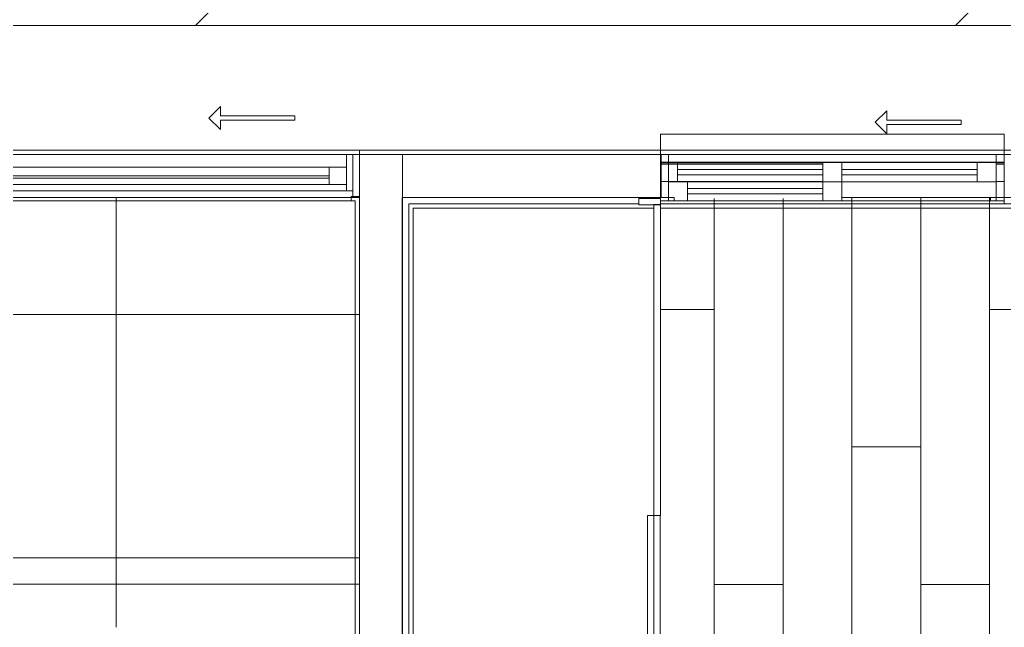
# Model space of a CAD drawing. Header units: metres. Extents: x 3856 to 4207, y -1118 to -691.
# Drawn here: x 4000.567 to 4002.857, y -985.527 to -984.114 of the extents above; entities that cross this region are included whole.
import ezdxf

# ---------------------------------------------------------------- set-up
doc = ezdxf.new("R2010")
doc.units = ezdxf.units.M
doc.linetypes.add('Trazo', pattern=[0.006, 0.003, -0.003])
for name, color, linetype, lineweight in [('_Hidden Lines_', 7, 'Trazo', 9), ('Casework', 7, 'Continuous', 9), ('Common Edges', 7, 'Continuous', 9), ('Detail Items', 7, 'Continuous', 9), ('Floors', 7, 'Continuous', 9), ('Frame_Mullion', 7, 'Continuous', 9), ('Glass', 7, 'Continuous', 9), ('Plumbing Fixtures', 7, 'Continuous', 9), ('Surface Pattern', 7, 'Continuous', 9), ('Walls', 7, 'Continuous', 9), ('Windows', 7, 'Continuous', 9)]:
    doc.layers.add(name, color=color, linetype=linetype, lineweight=lineweight)
doc.layers.add('ROA-E00-URB-A101-MASTER_PLAN cambio estaciomientos_dwg', color=7, linetype='Continuous', lineweight=9, true_color=0x767676)

# ---------------------------------------------------------------- blocks, each defined once
blk = doc.blocks.new('Multifuncional 2D - Closet 60x220cm-5509520-IMPLANTACIÓN - KIT COMERCIAL')
at = {"layer": '_Hidden Lines_'}
for p, q in [((1.3422, 1.0866), (-0.8578, 1.0866)), ((-0.8578, 1.0866), (-0.8578, 0.5116)), ((1.3422, 0.4866), (1.3422, 1.0866)), ((-0.122, 0.4866), (0.6025, 0.4866))]:
    blk.add_line(p, q, dxfattribs=at)
at = {"layer": 'Casework'}
for p, q in [((-0.8578, 1.0866), (1.3422, 1.0866)), ((-0.8578, 0.5116), (-0.8578, 1.0866)), ((1.3422, 1.0866), (1.3422, 0.4866)), ((0.6025, 0.4866), (-0.122, 0.4866))]:
    blk.add_line(p, q, dxfattribs=at)
blk = doc.blocks.new('COUR-VENTANA-DESLIZANTE_DOS_CUERPOS - 0_80 x 1_35cm-V213-IMPLANTACIÓN - KIT COMERCIAL')
at = {"layer": 'Detail Items'}
for p, q in [((0.0999, 0.1246), (0.1269, 0.1516)), ((0.1269, 0.1516), (0.1269, 0.1296)), ((0.0999, 0.1246), (0.1269, 0.0976)), ((0.3, 0.1296), (0.1269, 0.1296)), ((0.1269, 0.1196), (0.3, 0.1196)), ((0.1269, 0.0976), (0.1269, 0.1196)), ((0.3, 0.1196), (0.3, 0.1296))]:
    blk.add_line(p, q, dxfattribs=at)
at = {"layer": 'Frame_Mullion'}
for p, q in [((-0.4, 0.05), (-0.3809, 0.05)), ((-0.3809, 0.05), (-0.3809, -0.058)), ((0.3809, 0.05), (0.3809, -0.058)), ((0.4, 0.05), (0.3809, 0.05)), ((0.4, -0.05), (0.4, 0.05)), ((-0.0222, 0.0309), (-0.0222, -0.058)), ((0.0222, 0.0309), (-0.0222, 0.0309)), ((0.0222, 0.0309), (-0.0222, 0.0309)), ((-0.0222, 0.0309), (-0.0222, -0.0135)), ((0.0222, -0.058), (0.0222, 0.0309)), ((0.0222, -0.0135), (0.0222, 0.0309)), ((0.0222, 0.0309), (0.3365, 0.0309)), ((0.3365, 0.0309), (0.3365, -0.0135)), ((0.3809, 0.0309), (0.3365, 0.0309)), ((0.3809, 0.0309), (0.3365, 0.0309)), ((0.3365, 0.0309), (0.3365, -0.0135)), ((0.3809, -0.0135), (0.3809, 0.0309)), ((-0.3365, -0.0135), (-0.3809, -0.0135)), ((-0.3365, -0.0135), (-0.3809, -0.0135)), ((-0.3809, -0.0135), (-0.3809, -0.05)), ((-0.3365, -0.058), (-0.3365, -0.0135)), ((-0.3365, -0.058), (-0.3365, -0.0135)), ((-0.3365, -0.0135), (-0.0222, -0.0135)), ((0.0222, -0.0135), (-0.0222, -0.0135)), ((0.0222, -0.0135), (-0.0222, -0.0135)), ((-0.0222, -0.0135), (-0.0222, -0.058)), ((-0.0222, -0.0135), (0.0222, -0.0135)), ((0.0222, -0.058), (0.0222, -0.0135)), ((0.3365, -0.0135), (0.0222, -0.0135)), ((0.3365, -0.0135), (0.3809, -0.0135)), ((0.3365, -0.0135), (0.3809, -0.0135)), ((-0.3682, -0.05), (-0.4, -0.05)), ((-0.3809, -0.05), (-0.4, -0.05)), ((-0.3809, -0.05), (-0.4, -0.05)), ((-0.4, -0.058), (-0.3365, -0.058)), ((-0.4, -0.058), (-0.3365, -0.058)), ((-0.3809, -0.058), (-0.3682, -0.058)), ((-0.3682, -0.058), (-0.3682, -0.05)), ((-0.3682, -0.058), (-0.3365, -0.058)), ((-0.0222, -0.058), (-0.3365, -0.058)), ((-0.0222, -0.058), (0.0222, -0.058)), ((-0.0222, -0.058), (0.0222, -0.058)), ((0.0222, -0.05), (0.3682, -0.05)), ((0.3682, -0.058), (0.0222, -0.058)), ((0.3682, -0.05), (0.4, -0.05)), ((0.3682, -0.058), (0.3682, -0.05)), ((0.4, -0.05), (0.3682, -0.05)), ((0.3682, -0.05), (0.3682, -0.058)), ((0.3682, -0.058), (0.3682, -0.05)), ((0.4, -0.05), (0.3682, -0.05)), ((0.3809, -0.058), (0.3682, -0.058)), ((0.3682, -0.058), (0.4, -0.058)), ((0.3682, -0.058), (0.4, -0.058)), ((0.4, -0.058), (0.4, -0.05)), ((0.4, -0.058), (0.4, -0.05))]:
    blk.add_line(p, q, dxfattribs=at)
at = {"layer": 'Glass'}
for p, q in [((0.3365, 0.0151), (0.0222, 0.0151)), ((0.0222, 0.0151), (0.0222, 0.0024)), ((0.0222, 0.0024), (0.3365, 0.0024)), ((0.3365, 0.0024), (0.3365, 0.0151)), ((-0.0222, -0.0294), (-0.3365, -0.0294)), ((-0.3365, -0.0294), (-0.3365, -0.0421)), ((-0.3365, -0.0421), (-0.0222, -0.0421)), ((-0.0222, -0.0421), (-0.0222, -0.0294))]:
    blk.add_line(p, q, dxfattribs=at)
blk = doc.blocks.new('Toilet-Pressure_Lite_1_0-Kohler-Highline-3519-TR - SANITARIO ACUACER PLUS REDONDO BLANCO REF_ 320381001 CORONA O SIMILAR-5486827-IMPLANTACIÓN - KIT COMERCIAL')
at = {"layer": 'Plumbing Fixtures', "color": 254, "true_color": 0xd4d4d4}
for p, q in [((0.2454, -0.0249), (-0.2454, -0.0249)), ((-0.2511, -0.1586), (-0.2605, -0.1644)), ((-0.2605, -0.1644), (-0.2208, -0.2286)), ((-0.2208, -0.2286), (-0.215, -0.225)), ((-0.1802, -0.2486), (-0.1335, -0.2486)), ((-0.1335, -0.2486), (0.1335, -0.2486)), ((0.1335, -0.2486), (0.1802, -0.2486))]:
    blk.add_line(p, q, dxfattribs=at)
for centre, radius, start, end in [((-0.2454, -0.0499), 0.025, 90, 179.9901), ((0.2454, -0.0499), 0.025, 0.0099, 90), ((0.0187, -0.0547), 0.2891, 179.041, 201.0566), ((-0.0187, -0.0547), 0.2891, 321.0402, 0.959), ((0.0187, -0.0547), 0.2891, 201.0566, 216.0714), ((0.0187, -0.0547), 0.2891, 216.0714, 218.9598), ((-0.1808, -0.216), 0.0326, 218.9598, 271.032), ((-11.2241, 2.8397), 11.5125, 343.49983, 344.43937), ((11.2241, 2.8397), 11.5125, 195.56063, 196.50017), ((0.1808, -0.216), 0.0326, 268.968, 321.0402), ((0, -0.4619), 0.1397, 57.4753, 122.5247), ((0.0203, -0.4937), 0.1774, 122.5247, 163.4753), ((-0.0203, -0.4937), 0.1774, 16.5247, 57.4753), ((0.0203, -0.4937), 0.1062, 122.5247, 163.4753), ((0, -0.4619), 0.0685, 57.4753, 122.5247), ((-0.0203, -0.4937), 0.1062, 16.5247, 57.4753), ((0.0777, -0.5107), 0.2754, 163.4753, 196.5247), ((0.0203, -0.4937), 0.2155, 162.8319, 163.4753), ((-0.0203, -0.4937), 0.2155, 16.5247, 17.1681), ((-0.0777, -0.5107), 0.2754, 343.4753, 16.5247), ((0.0777, -0.5107), 0.2373, 163.4753, 196.5247), ((-0.0777, -0.5107), 0.2373, 343.4753, 16.5247), ((0.0777, -0.5107), 0.1661, 163.4753, 196.5247), ((-0.0777, -0.5107), 0.1661, 343.4753, 16.5247), ((0.232, -0.4649), 0.327, 196.5247, 217.4753), ((-0.232, -0.4649), 0.327, 322.5247, 343.4753), ((0.232, -0.4649), 0.4363, 196.5247, 217.4753), ((0.232, -0.4649), 0.3982, 196.5247, 217.4753), ((-0.232, -0.4649), 0.3982, 322.5247, 343.4753), ((-0.232, -0.4649), 0.4363, 322.5247, 343.4753), ((0, -0.6428), 0.0347, 217.4753, 322.5247), ((0, -0.6428), 0.1059, 217.4753, 322.5247), ((0, -0.6428), 0.144, 217.4753, 322.5247)]:
    blk.add_arc(centre, radius, start, end, dxfattribs=at)
blk = doc.blocks.new('CLOSET 1 - ARAYA - CLOSET A-V196-IMPLANTACIÓN - KIT COMERCIAL')
at = {"layer": 'Casework'}
for p, q in [((0.6176, -0.6), (0.6026, -0.6)), ((0.6026, -0.6), (0.6026, -0.65)), ((0.6176, -0.65), (0.6176, -0.6)), ((-1.5675, -0.625), (-1.5825, -0.625)), ((-1.5825, -0.625), (-1.5825, -0.675)), ((-1.5675, -0.675), (-1.5675, -0.625)), ((-0.8443, -0.635), (-1.5675, -0.635)), ((-1.5675, -0.635), (-1.5675, -0.65)), ((-0.8443, -0.65), (-0.8443, -0.635)), ((-0.1198, -0.62), (-0.843, -0.62)), ((-0.843, -0.62), (-0.843, -0.635)), ((-0.843, -0.635), (-0.1198, -0.635)), ((-0.1198, -0.635), (-0.1198, -0.62)), ((0.6035, -0.635), (-0.1198, -0.635)), ((-0.1198, -0.635), (-0.1198, -0.65)), ((0.6035, -0.65), (0.6035, -0.635)), ((-1.5675, -0.65), (-0.8443, -0.65)), ((-0.1198, -0.65), (0.6035, -0.65)), ((0.6026, -0.65), (0.6176, -0.65)), ((-1.5825, -0.675), (-1.5675, -0.675))]:
    blk.add_line(p, q, dxfattribs=at)
blk = doc.blocks.new('Ventana Proyectada - 0_50 x 1_00 m-11914810-IMPLANTACIÓN - KIT COMERCIAL')
at = {"layer": 'Frame_Mullion'}
for p, q in [((-0.5, -0.05), (-0.5, 0.05)), ((-0.5, 0.05), (-0.485, 0.05)), ((-0.485, 0.05), (-0.485, -0.05)), ((-0.485, -0.035), (-0.485, 0.05)), ((-0.485, 0.05), (-0.47, 0.05)), ((-0.47, 0.05), (-0.47, -0.035)), ((0.47, 0.05), (-0.47, 0.05)), ((0.47, -0.035), (0.47, 0.05)), ((0.47, 0.05), (0.485, 0.05)), ((0.485, -0.05), (0.485, 0.05)), ((0.485, 0.05), (0.5, 0.05)), ((0.485, 0.05), (0.485, -0.035)), ((0.5, 0.05), (0.5, -0.05)), ((-0.47, -0.02), (-0.47, 0.02)), ((-0.47, 0.02), (-0.43, 0.02)), ((-0.43, 0.02), (-0.43, -0.02)), ((0.43, 0.02), (-0.43, 0.02)), ((0.43, -0.02), (0.43, 0.02)), ((0.43, 0.02), (0.47, 0.02)), ((0.47, 0.02), (0.47, -0.02)), ((-0.43, -0.02), (-0.47, -0.02)), ((-0.43, -0.02), (0.43, -0.02)), ((0.47, -0.02), (0.43, -0.02)), ((-0.47, -0.035), (-0.485, -0.035)), ((-0.47, -0.035), (0.47, -0.035)), ((0.485, -0.035), (0.47, -0.035)), ((-0.485, -0.05), (-0.5, -0.05)), ((-0.485, -0.05), (0.485, -0.05)), ((0.5, -0.05), (0.485, -0.05))]:
    blk.add_line(p, q, dxfattribs=at)
at = {"layer": 'Glass'}
for p, q in [((-0.43, 0), (0.43, 0)), ((-0.43, -0.005), (-0.43, 0)), ((0.43, -0.005), (-0.43, -0.005)), ((0.43, 0), (0.43, -0.005))]:
    blk.add_line(p, q, dxfattribs=at)
blk = doc.blocks.new('EDIFICIO TIPO A_rvt-3-IMPLANTACIÓN - KIT COMERCIAL')
at = {"layer": 'Surface Pattern', "true_color": 0xdcf1d6}
h = blk.add_hatch(dxfattribs=at)
h.set_pattern_fill('FP_8', color=254, style=0, pattern_type=2)
h.set_pattern_definition([(45, (0, 0), (-1.76776695, 0), [0.9375, -3.75]), (45, (1.25, 1.25), (-1.76776695, 0), [0.9375, -3.75]), (45, (2.5, -0.375), (-1.76776695, 0), [0.3125, -2.5]), (90, (2.5, 0.625), (-0.625, 0.625), [0.625, -2.5]), (315, (2.5, 1.25), (0, 3.5355339), [0.625, -3.75]), (0, (1.25, 1.25), (2.5, 2.5), [0.375, -1.25]), (0, (-1.875, 2.5), (2.5, 2.5), [0.375, -2.5])])
h.paths.add_polyline_path([(3987.3568, -994.1273), (3987.3568, -993.5273), (3987.2068, -993.5273), (3987.2068, -991.1273), (3987.3568, -991.1273), (3987.3568, -984.1273), (3995.5576, -984.1273), (3995.5576, -983.9773), (3996.3068, -983.9773), (3996.3068, -982.6773), (3996.4068, -982.6773), (3996.4068, -983.9773), (3997.1576, -983.9773), (3997.1576, -984.1273), (4005.3568, -984.1273), (4005.3568, -991.1273), (4005.5068, -991.1273), (4005.5068, -993.5273), (4005.3568, -993.5273), (4005.3568, -994.0273), (4007.4068, -994.0273), (4007.4068, -987.4127), (4006.7947, -987.0231), (4007.4068, -986.7291), (4007.4068, -982.5773), (3985.3068, -982.5773), (3985.3068, -994.1273), (3986.6166, -994.1273)])
at = {"layer": 'Surface Pattern', "true_color": 0x808080}
h = blk.add_hatch(dxfattribs=at)
h.set_pattern_fill('FP_65', color=8, style=0, pattern_type=2)
h.set_pattern_definition([(270, (6041.702, 1034.412), (0.16, 1e-17), []), (0, (6041.702, 1034.412), (0.32, 0.32), [0.16, -1.12]), (0, (6041.862, 1033.772), (0.32, 0.32), [0.16, -1.12])])
h.paths.add_polyline_path([(4001.5051, -996.0273), (4004.9568, -996.0273), (4004.9568, -987.8273), (4001.4568, -987.8273), (4001.4568, -989.0273), (4001.3568, -989.0273), (4001.3568, -987.6373), (4001.4068, -987.6373), (4001.4068, -986.9173), (4001.3568, -986.9173), (4001.3568, -986.8273), (4000.3568, -986.8273), (4000.3568, -986.8673), (4000.3068, -986.8673), (4000.3068, -987.6873), (4000.3568, -987.6873), (4000.3568, -990.6273), (4000.2568, -990.6273), (4000.2568, -990.3273), (3998.9818, -990.3273), (3998.9818, -991.5673), (3999.9318, -991.5673), (3999.9318, -991.6073), (3998.9818, -991.6073), (3998.9818, -991.6273), (4001.4568, -991.6273), (4001.4568, -991.7423), (4001.5918, -991.7423), (4001.5918, -993.5423), (4001.4568, -993.5423), (4001.4651, -996.0273)])
h.paths.add_polyline_path([(4003.3702, -995.9513), (4003.3702, -995.1513), (4004.0702, -995.1513), (4004.0702, -993.6366), (4004.8702, -993.6366), (4004.8702, -995.9513), (4004.0702, -995.9513)])
h.paths.add_polyline_path([(4002.8254, -994.6273), (4002.8254, -994.1273), (4003.4254, -994.1273), (4003.4254, -994.6273), (4003.3702, -994.6273)])
h.paths.add_polyline_path([(4004.3068, -992.0273), (4002.7068, -992.0273), (4002.7068, -991.3273), (4004.3068, -991.3273)])
h.paths.add_polyline_path([(3999.6568, -990.2273), (3999.6568, -990.1293), (3998.5568, -990.1293), (3998.5568, -990.1143), (3999.6568, -990.1143), (3999.6568, -987.8273), (3998.5559, -987.8293), (3998.5559, -990.2273), (3998.6176, -990.2273)])
h.paths.add_polyline_path([(3999.4559, -987.7273), (4000.2568, -987.7273), (4000.2568, -987.7073), (3999.4068, -987.7073), (3999.4068, -987.6673), (4000.2668, -987.6673), (4000.2568, -986.8273), (3999.7568, -986.8273), (3999.7568, -984.5273), (3996.4068, -984.5273), (3996.4068, -987.7273), (3999.4068, -987.7273)])
h.paths.add_polyline_path([(4004.9568, -987.7273), (4004.9568, -984.5273), (4002.0568, -984.5298), (4002.0568, -986.7148), (4002.0818, -986.7148), (4002.0818, -986.7298), (4002.0568, -986.7298), (4002.0568, -986.8273), (4001.4568, -986.8273), (4001.4568, -987.6173), (4002.2068, -987.6173), (4002.2068, -987.6573), (4001.4568, -987.6573), (4001.4568, -987.7273), (4002.618, -987.7273)])
h.paths.add_polyline_path([(3996.5273, -987.295), (3996.5273, -986.895), (3996.9273, -986.895), (3996.9273, -987.295)])
h.paths.add_polyline_path([(3996.5273, -986.795), (3996.5273, -985.195), (3998.4273, -985.195), (3998.4273, -986.795), (3997.2842, -986.795)])
h.paths.add_polyline_path([(3996.788, -985.095), (3996.5273, -985.095), (3996.5273, -984.695), (3996.9273, -984.695), (3996.9273, -985.095)])
h = blk.add_hatch(dxfattribs=at)
h.set_pattern_fill('FP_77', color=8, style=0, pattern_type=2)
h.set_pattern_definition([(180, (4000.791, 1042.612), (-7e-17, -0.566), []), (270, (4000.791, 1042.612), (0.566, 3e-17), [])])
h.paths.add_polyline_path([(3999.8568, -985.4273), (4001.3568, -985.4273), (4001.3568, -984.5273), (3999.8568, -984.5273), (3999.8568, -985.1738)])
h.paths.add_polyline_path([(4000.2179, -985.1003), (4000.0999, -985.0903), (4000.108, -984.8818), (4000.2413, -984.8903), (4000.2317, -985.0903), (4000.2211, -985.1003)])
at = {"layer": 'Floors'}
for p, q in [((4000.3568, -984.1273), (4003.6584, -984.1273)), ((4001.3568, -985.4273), (4001.3568, -984.5273)), ((4002.0758, -984.5273), (4002.0568, -984.5273)), ((4004.9568, -984.5273), (4002.825, -984.5273)), ((3999.8568, -985.4273), (4001.3568, -985.4273))]:
    blk.add_line(p, q, dxfattribs=at)
at = {"layer": 'Walls'}
for p, q in [((4001.3568, -984.4173), (4000.3668, -984.4173)), ((4000.3668, -984.4173), (4001.3568, -984.4173)), ((4001.3568, -984.4173), (4001.3568, -984.4273)), ((4001.3568, -984.4273), (4001.3568, -984.4173)), ((4002.8568, -984.4173), (4002.0568, -984.4173)), ((4002.0568, -984.4173), (4002.8568, -984.4173)), ((4002.0568, -984.4273), (4002.0568, -984.4173)), ((4002.0568, -984.4273), (4002.0568, -984.4173)), ((4002.8568, -984.4173), (4002.8568, -984.4273)), ((4002.8568, -984.4273), (4002.8568, -984.4173)), ((4002.8568, -984.4273), (4002.0568, -984.4273)), ((4002.0568, -984.4273), (4002.8568, -984.4273)), ((4001.3377, -984.5353), (4000.2768, -984.5353)), ((4001.3377, -984.5353), (4001.3377, -984.5253)), ((4002.0568, -984.5273), (4002.0758, -984.5273)), ((4002.825, -984.5273), (4002.8568, -984.5273)), ((4002.8568, -984.5273), (4002.8568, -984.5423)), ((4001.4718, -986.7023), (4001.4718, -984.5423)), ((4001.4818, -984.5423), (4001.4718, -984.5423)), ((4001.4818, -984.5423), (4002.0068, -984.5423)), ((4002.0418, -984.5523), (4001.4818, -984.5523)), ((4001.4818, -984.5523), (4001.4818, -986.7023)), ((4002.0568, -984.5423), (4004.9318, -984.5423)), ((4004.9318, -984.5423), (4002.0568, -984.5423)), ((4002.8568, -984.5423), (4002.0568, -984.5423)), ((4002.0568, -984.5523), (4004.9318, -984.5523)), ((4004.9318, -984.5523), (4002.0568, -984.5523))]:
    blk.add_line(p, q, dxfattribs=at)
at = {"layer": 'Walls', "lineweight": 18}
for p, q in [((4002.0568, -984.4173), (4001.3568, -984.4173)), ((4001.3568, -984.4173), (4001.3568, -984.4273)), ((4002.0568, -984.4273), (4002.0568, -984.4173)), ((4003.6484, -984.4173), (4002.8568, -984.4173)), ((4002.8568, -984.4173), (4002.8568, -984.4273)), ((4001.3568, -984.4273), (4002.0568, -984.4273)), ((4002.8568, -984.4273), (4003.6484, -984.4273)), ((4001.3568, -984.5253), (4001.3377, -984.5253)), ((4001.3377, -984.5253), (4001.3377, -984.5353)), ((4001.3377, -984.5353), (4001.3468, -984.5353)), ((4001.3468, -984.5353), (4001.3468, -986.7273)), ((4001.3568, -984.5353), (4001.3568, -984.5253)), ((4001.3568, -986.7273), (4001.3568, -984.5353)), ((4001.4718, -984.5273), (4001.4568, -984.5273)), ((4001.4568, -984.5273), (4001.4568, -986.7123)), ((4002.0568, -984.5273), (4001.4718, -984.5273)), ((4004.9418, -984.5273), (4002.8568, -984.5273)), ((4002.8568, -984.5273), (4002.8568, -984.5423)), ((4001.4718, -984.5423), (4002.0068, -984.5423)), ((4001.4718, -986.7123), (4001.4718, -984.5423)), ((4002.8568, -984.5423), (4004.9418, -984.5423))]:
    blk.add_line(p, q, dxfattribs=at)
at = {"layer": 'Casework', "lineweight": 9}
for name, p, rotation in [('Multifuncional 2D - Closet 60x220cm-5509520-IMPLANTACIÓN - KIT COMERCIAL', (4002.5433, -985.8696), 90.00000000000001), ('CLOSET 1 - ARAYA - CLOSET A-V196-IMPLANTACIÓN - KIT COMERCIAL', (4001.4068, -985.1473), 90)]:
    blk.add_blockref(name, p, dxfattribs=dict(at, rotation=rotation))
at = {"layer": 'Plumbing Fixtures', "lineweight": 9, "rotation": 90.0000000000799}
blk.add_blockref('Toilet-Pressure_Lite_1_0-Kohler-Highline-3519-TR - SANITARIO ACUACER PLUS REDONDO BLANCO REF_ 320381001 CORONA O SIMILAR-5486827-IMPLANTACIÓN - KIT COMERCIAL', (3999.8568, -985.7773), dxfattribs=at)
at = {"layer": 'Windows', "lineweight": 9}
for name, p in [('COUR-VENTANA-DESLIZANTE_DOS_CUERPOS - 0_80 x 1_35cm-V213-IMPLANTACIÓN - KIT COMERCIAL', (4002.4568, -984.4773)), ('Ventana Proyectada - 0_50 x 1_00 m-11914810-IMPLANTACIÓN - KIT COMERCIAL', (4000.8568, -984.4773))]:
    blk.add_blockref(name, p, dxfattribs=at)
blk = doc.blocks.new('ROA-E00-URB-A101-MASTER_PLAN cambio estaciomientos_dwg_COUR-ARQ-VENTANA_DESLIZANTE_TRES_CUERPOS_V2C_1 - 1_35 X 0_80 cm-6361202-Master Plan - Etapa 1-V576-IMPLANTACIÓN - KIT COMERCIAL')
at = {"layer": 'Frame_Mullion'}
for p, q in [((0.4, 0.05), (-0.4, 0.05)), ((0.36, 0.0317), (-0.36, 0.0317)), ((-0.0214, -0.0127), (-0.36, -0.0127)), ((0.4, -0.0127), (0.3802, -0.0127))]:
    blk.add_line(p, q, dxfattribs=at)
at = {"layer": 'Frame_Mullion', "flags": 128}
for points in [[(-0.4, -0.05), (-0.4, 0.05), (-0.4, 0.0317), (-0.36, 0.0317), (-0.36, -0.0127), (-0.3917, -0.0127), (-0.4, -0.0127)], [(0.36, 0.0317), (0.4, 0.0317), (0.4, -0.0127)]]:
    blk.add_lwpolyline(points, dxfattribs=at)
at = {"layer": 'Glass', "flags": 128}
blk.add_lwpolyline([(-0.0222, 0.0148), (-0.36, 0.0148), (-0.36, 0.0021), (-0.0222, 0.0021)], dxfattribs=at)
at = {"layer": 'Windows'}
for p, q in [((-0.0222, 0.0303), (-0.3984, 0.0303)), ((-0.0222, 0.0273), (-0.3984, 0.0273)), ((0.4, 0.0303), (0.3809, 0.0303)), ((0.4, 0.0273), (0.3809, 0.0273))]:
    blk.add_line(p, q, dxfattribs=at)
at = {"layer": 'Windows', "flags": 128}
blk.add_lwpolyline([(-0.4, 0.05), (-0.4, 0.0973), (0.4, 0.0973), (0.4, 0.05)], dxfattribs=at)
blk = doc.blocks.new('ROA-E00-URB-A101-MASTER_PLAN cambio estaciomientos_dwg_COUR-VENTANA-DESLIZANTE_DOS_CUERPOS - 1_00 x 0_50 cm-V187-Master Plan - Etapa 1-7986574-IMPLANTACIÓN - KIT COMERCIAL')
at = {"layer": 'Detail Items', "flags": 128}
blk.add_lwpolyline([(0.1769, 0.0526), (0.1499, 0.0796), (0.1769, 0.1066), (0.1769, 0.0846), (0.35, 0.0846), (0.35, 0.0746), (0.1769, 0.0746)], close=True, dxfattribs=at)
blk = doc.blocks.new('ROA-E00-URB-A101-MASTER_PLAN cambio estaciomientos_dwg_ROA-E01-ARQ-R23_rvt-3-Master Plan - Etapa 1-7986584-IMPLANTACIÓN - KIT COMERCIAL')
at = {"layer": 'Surface Pattern', "true_color": 0x808080}
h = blk.add_hatch(dxfattribs=at)
h.set_pattern_fill('FP_1454', color=8, style=0, pattern_type=2)
h.set_pattern_definition([(0, (-1044.478, 4001.923), (0, 0.566), []), (90, (-1044.478, 4001.923), (-0.566, 3e-17), [])])
h.paths.add_polyline_path([(985.5273, 4001.3237), (985.5273, 4001.3568), (985.4273, 4001.3568), (985.4273, 3999.8568), (985.5273, 3999.8609), (985.5227, 3999.891), (985.507, 3999.9067), (985.5227, 4000.0056), (985.5273, 4000.019), (985.5273, 4001.3211)])
at = {"layer": 'Walls'}
for p, q in [((984.4273, 4002.8568), (984.4273, 4003.6584)), ((984.4273, 4001.3568), (984.4173, 4001.3568)), ((985.5273, 4001.3568), (985.4273, 4001.3568)), ((985.4273, 4001.3468), (985.5273, 4001.3468))]:
    blk.add_line(p, q, dxfattribs=at)
at = {"layer": 'Walls', "flags": 128}
for points in [[(984.4173, 4003.6584), (984.4173, 4002.8568), (984.4273, 4002.8568)], [(984.4173, 4001.3568), (984.4173, 4000.3668), (984.4273, 4000.3668)]]:
    blk.add_lwpolyline(points, dxfattribs=at)
blk.add_lwpolyline([(984.4173, 4002.0568), (984.4173, 4001.3568), (984.4273, 4001.3568), (984.4273, 4002.0568)], close=True, dxfattribs=at)
at = {"rotation": 90.00000000000045}
for name, p in [('ROA-E00-URB-A101-MASTER_PLAN cambio estaciomientos_dwg_COUR-ARQ-VENTANA_DESLIZANTE_TRES_CUERPOS_V2C_1 - 1_35 X 0_80 cm-6361202-Master Plan - Etapa 1-V576-IMPLANTACIÓN - KIT COMERCIAL', (984.4773, 4002.4568)), ('ROA-E00-URB-A101-MASTER_PLAN cambio estaciomientos_dwg_COUR-VENTANA-DESLIZANTE_DOS_CUERPOS - 1_00 x 0_50 cm-V187-Master Plan - Etapa 1-7986574-IMPLANTACIÓN - KIT COMERCIAL', (984.4223, 4000.8568))]:
    blk.add_blockref(name, p, dxfattribs=at)
blk = doc.blocks.new('ROA-E00-URB-A101-MASTER_PLAN cambio estaciomientos_dwg_ROA-E01-EST-R23_rvt-3-Master Plan - Etapa 1-7986862-IMPLANTACIÓN - KIT COMERCIAL')
at = {"layer": 'Common Edges'}
blk.add_line((984.4273, 4001.4568), (984.5273, 4001.4568), dxfattribs=at)
at = {"layer": 'Walls'}
blk.add_line((985.4273, 4001.3568), (985.5273, 4001.3568), dxfattribs=at)
at = {"layer": 'Walls', "flags": 128}
for points in [[(984.4273, 4003.6584), (984.4273, 4002.8568), (984.5273, 4002.8568)], [(984.5273, 4002.0584), (984.4273, 4002.0584), (984.4273, 4001.4568), (984.4273, 4001.3568)]]:
    blk.add_lwpolyline(points, dxfattribs=at)
blk = doc.blocks.new('ROA-E00-URB-A101-MASTER_PLAN cambio estaciomientos_dwg-7942325-IMPLANTACIÓN - KIT COMERCIAL')
for name in ['ROA-E00-URB-A101-MASTER_PLAN cambio estaciomientos_dwg_ROA-E01-EST-R23_rvt-3-Master Plan - Etapa 1-7986862-IMPLANTACIÓN - KIT COMERCIAL', 'ROA-E00-URB-A101-MASTER_PLAN cambio estaciomientos_dwg_ROA-E01-ARQ-R23_rvt-3-Master Plan - Etapa 1-7986584-IMPLANTACIÓN - KIT COMERCIAL']:
    blk.add_blockref(name, (0, 0))

msp = doc.modelspace()

# ---------------------------------------------------------------- block references
at = {"lineweight": 5}
msp.add_blockref('EDIFICIO TIPO A_rvt-3-IMPLANTACIÓN - KIT COMERCIAL', (0, 0), dxfattribs=at)
at = {"layer": 'ROA-E00-URB-A101-MASTER_PLAN cambio estaciomientos_dwg', "color": 7, "rotation": 269.9999999999999}
msp.add_blockref('ROA-E00-URB-A101-MASTER_PLAN cambio estaciomientos_dwg-7942325-IMPLANTACIÓN - KIT COMERCIAL', (0, 0), dxfattribs=at)

doc.saveas('drawing.dxf')
